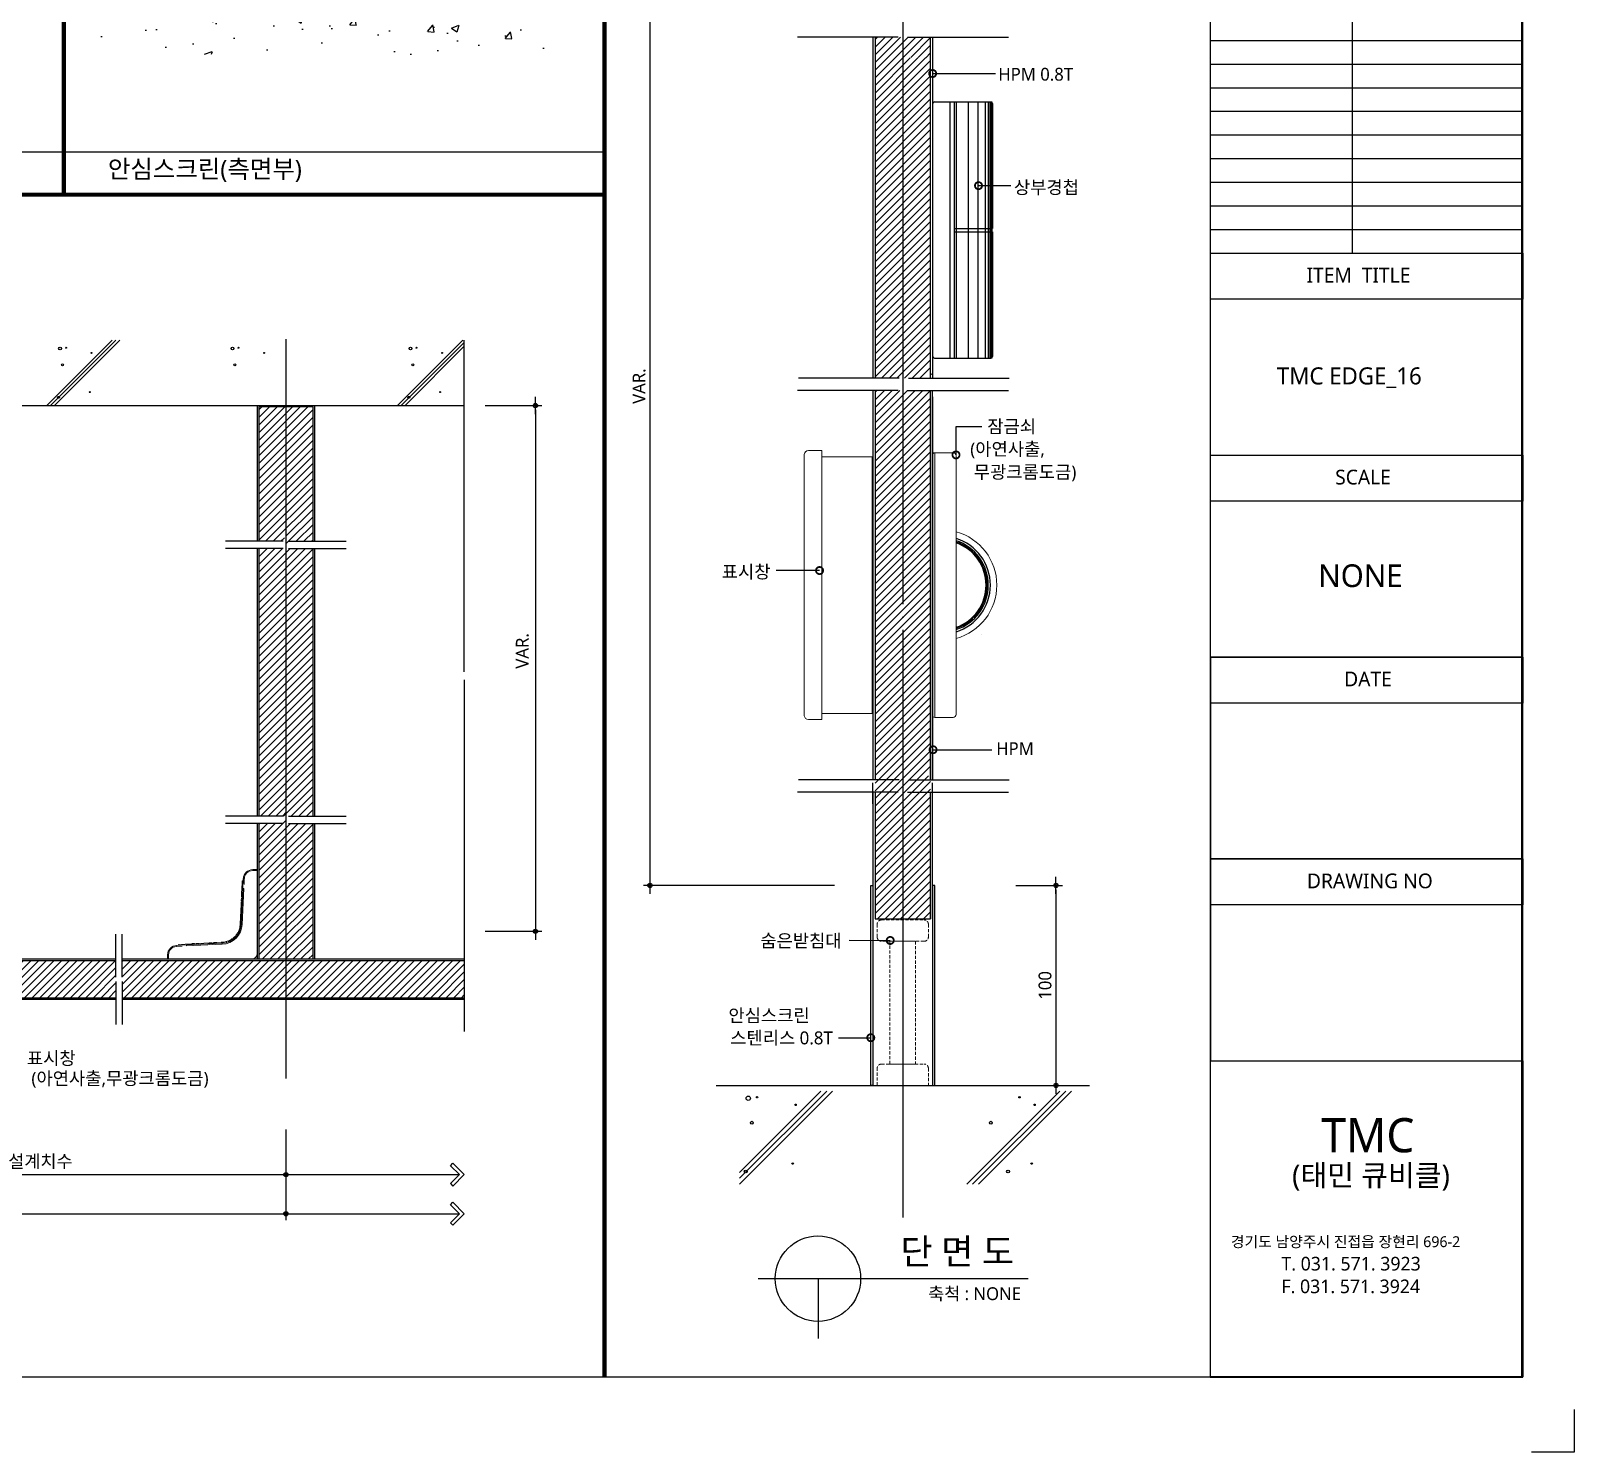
# Model space of a CAD drawing. Extents: x -256 to 8104, y -176 to 5714.
# Drawn here: x 4488 to 8104, y -176 to 3153 of the extents above; entities that cross this region are included whole.
import ezdxf
from ezdxf.enums import TextEntityAlignment as Align

# ---------------------------------------------------------------- set-up
doc = ezdxf.new("R2010")
doc.units = 0
doc.header["$LTSCALE"] = 30
doc.linetypes.add('CEN', pattern=[62, 60, -1, 0, -1])
doc.linetypes.add('HIDDEN', pattern=[0.375, 0.25, -0.125])
doc.layers.get('0').update_dxf_attribs({"linetype": 'CONTINUOUS'})
doc.layers.get('DEFPOINTS').update_dxf_attribs({"linetype": 'CONTINUOUS'})
for name, color, linetype in [('C', 2, 'CONTINUOUS'), ('curior-0Line', 252, 'CONTINUOUS'), ('DIM', 7, 'CONTINUOUS'), ('HAT', 8, 'CONTINUOUS'), ('HID', 9, 'HIDDEN'), ('TIT', 3, 'CONTINUOUS'), ('경첩', 4, 'CONTINUOUS'), ('문자', 3, 'CONTINUOUS'), ('부자재', 4, 'CONTINUOUS'), ('잠금쇠(회전형)', 4, 'CONTINUOUS'), ('중심선', 1, 'CEN'), ('치수', 1, 'CONTINUOUS'), ('판넬', 2, 'CONTINUOUS'), ('해치', 8, 'CONTINUOUS')]:
    doc.layers.add(name, color=color, linetype=linetype)
doc.styles.add('돋움', font='malgun.ttf')
doc.dimstyles.new('10', dxfattribs={"dimscale": 10, "dimtxt": 3, "dimasz": 1, "dimexe": 1.5, "dimexo": 2, "dimgap": 1, "dimtad": 1, "dimdec": 0, "dimlunit": 6, "dimtxsty": '돋움', "dimblk": 'DIMDOT', "dimcen": -1, "dimdle": 1.5, "dimclrt": 3, "dimazin": 3, "dimtfac": 1, "dimtdec": 0, "dimtix": 1, "dimtmove": 2, "dimatfit": 3, "dimldrblk": 'DIMDOT', "dimarcsym": 0})
pattern_1 = [(45, (146404.808, 5260.556), (-8.980256, 8.980256), [])]

# ---------------------------------------------------------------- blocks, each defined once
blk = doc.blocks.new('DIMDOT')
at = {"linetype": 'Continuous'}
blk.add_line((-2, 0), (2, 0), dxfattribs=at)
for radius in [0.5, 0.25]:
    blk.add_circle((0, 0), radius, dxfattribs=at)
blk = doc.blocks.new('*D432')
at = {"layer": 'DEFPOINTS', "color": 0}
for p in [(155058.2, 6036.1), (159812.1, 6036.1), (159812.1, 5818.9)]:
    blk.add_point(p, dxfattribs=at)
at = {"layer": 'DIM', "color": 0, "lineweight": -2, "ltscale": 10}
for p, q in [((155058.2, 6016.1), (155058.2, 5803.9)), ((159812.1, 6016.1), (159812.1, 5803.9)), ((155068.2, 5818.9), (159802.1, 5818.9))]:
    blk.add_line(p, q, dxfattribs=at)
at = {"layer": 'DIM', "color": 0, "lineweight": -2, "xscale": 10, "yscale": 10, "zscale": 10, "rotation": 180}
blk.add_blockref('DIMDOT', (155058.2, 5818.9), dxfattribs=at)
at = {"layer": 'DIM', "color": 0, "lineweight": -2, "xscale": 10, "yscale": 10, "zscale": 10}
blk.add_blockref('DIMDOT', (159812.1, 5818.9), dxfattribs=at)
at = {"layer": 'DIM', "color": 3, "insert": (157435.2, 5848.6), "char_height": 30, "attachment_point": 5, "style": '돋움'}
blk.add_mtext('설계치수', dxfattribs=at)
blk = doc.blocks.new('*D433')
at = {"layer": 'DEFPOINTS', "color": 0}
for p in [(158661.3, 6036.1), (159812.1, 6036.1), (159812.1, 5910.4)]:
    blk.add_point(p, dxfattribs=at)
at = {"layer": 'DIM', "color": 0, "lineweight": -2, "ltscale": 10}
for p, q in [((158661.3, 6016.1), (158661.3, 5895.4)), ((159812.1, 6016.1), (159812.1, 5895.4)), ((158671.3, 5910.4), (159802.1, 5910.4))]:
    blk.add_line(p, q, dxfattribs=at)
at = {"layer": 'DIM', "color": 0, "lineweight": -2, "xscale": 10, "yscale": 10, "zscale": 10, "rotation": 180}
blk.add_blockref('DIMDOT', (158661.3, 5910.4), dxfattribs=at)
at = {"layer": 'DIM', "color": 0, "lineweight": -2, "xscale": 10, "yscale": 10, "zscale": 10}
blk.add_blockref('DIMDOT', (159812.1, 5910.4), dxfattribs=at)
at = {"layer": 'DIM', "color": 3, "insert": (159236.7, 5940), "char_height": 30, "attachment_point": 5, "style": '돋움'}
blk.add_mtext('설계치수', dxfattribs=at)
blk = doc.blocks.new('*D435')
at = {"layer": 'DEFPOINTS', "color": 0}
for p in [(160258.9, 7711.7), (160258.9, 6480.3), (160396.8, 6480.3)]:
    blk.add_point(p, dxfattribs=at)
at = {"layer": 'DIM', "color": 0, "lineweight": -2, "ltscale": 10}
for p, q in [((160278.9, 7711.7), (160411.8, 7711.7)), ((160396.8, 7701.7), (160396.8, 6490.3)), ((160278.9, 6480.3), (160411.8, 6480.3))]:
    blk.add_line(p, q, dxfattribs=at)
at = {"layer": 'DIM', "color": 0, "lineweight": -2, "xscale": 10, "yscale": 10, "zscale": 10}
for p, rotation in [((160396.8, 7711.7), 90), ((160396.8, 6480.3), 270)]:
    blk.add_blockref('DIMDOT', p, dxfattribs=dict(at, rotation=rotation))
at = {"layer": 'DIM', "color": 3, "insert": (160366, 7137), "char_height": 30, "attachment_point": 5, "rotation": 90, "style": '돋움'}
blk.add_mtext('VAR.', dxfattribs=at)
blk = doc.blocks.new('A$C06B31977')
for p, q in [((1.26, 11.06), (1.26, 21.17)), ((1.26, 10.11), (1.26, 0))]:
    blk.add_line(p, q)
blk = doc.blocks.new('A$C13EB2441')
for p, q in [((0.84, 7.37), (0.84, 14.11)), ((0.84, 6.74), (0.84, 0))]:
    blk.add_line(p, q)
blk = doc.blocks.new('*D444')
at = {"layer": 'DEFPOINTS', "color": 0}
for p in [(161117.7, 8926.7), (160664.9, 6587.7), (161117.7, 6587.7)]:
    blk.add_point(p, dxfattribs=at)
at = {"layer": 'DIM', "color": 0, "lineweight": -2, "ltscale": 10}
for p, q in [((161097.7, 8926.7), (160649.9, 8926.7)), ((160664.9, 8916.7), (160664.9, 6597.7)), ((161097.7, 6587.7), (160649.9, 6587.7))]:
    blk.add_line(p, q, dxfattribs=at)
at = {"layer": 'DIM', "color": 0, "lineweight": -2, "xscale": 10, "yscale": 10, "zscale": 10}
for p, rotation in [((160664.9, 8926.7), 90), ((160664.9, 6587.7), 270)]:
    blk.add_blockref('DIMDOT', p, dxfattribs=dict(at, rotation=rotation))
at = {"layer": 'DIM', "color": 3, "insert": (160639.6, 7757.2), "char_height": 30, "attachment_point": 5, "rotation": 90, "style": '돋움'}
blk.add_mtext('VAR.', dxfattribs=at)
blk = doc.blocks.new('_DOTSMALL')
at = {"color": 0, "linetype": 'ByBlock', "const_width": 0.5}
blk.add_lwpolyline([(-0.0625, 0, 1), (0.0625, 0, 1)], format="xyb", close=True, dxfattribs=at)
blk = doc.blocks.new('A$C63EC304E')
at = {"layer": '치수', "color": 1, "xscale": 2.5, "yscale": 2.5, "zscale": 2.5, "rotation": 234.3098741996962}
blk.add_blockref('_DOTSMALL', (0.31, 0.31), dxfattribs=at)
blk = doc.blocks.new('A$C2BC9653E')
at = {"layer": '치수', "xscale": 0.3333333333333333, "yscale": 0.3333333333333333, "zscale": 0.3333333333333333}
blk.add_blockref('A$C63EC304E', (0, 0), dxfattribs=at)
blk = doc.blocks.new('A$C7FC71301')
at = {"layer": '치수', "rotation": 180}
blk.add_blockref('A$C2BC9653E', (0.208, 0.208), dxfattribs=at)
blk = doc.blocks.new('A$C4A20372B')
at = {"layer": '치수'}
blk.add_blockref('A$C7FC71301', (0, 0), dxfattribs=at)
blk = doc.blocks.new('A$C566469F5')
at = {"layer": '치수'}
blk.add_blockref('A$C4A20372B', (0, 0), dxfattribs=at)
blk = doc.blocks.new('A$C7E317CD4')
at = {"layer": '해치', "xscale": 2, "yscale": 2, "zscale": 2}
blk.add_blockref('A$C566469F5', (0, 0), dxfattribs=at)
blk = doc.blocks.new('A$C601D7F27')
at = {"layer": '치수'}
blk.add_blockref('A$C7E317CD4', (0, 0), dxfattribs=at)
blk = doc.blocks.new('A$C38802C08')
at = {"layer": '치수'}
blk.add_blockref('A$C601D7F27', (0, 0), dxfattribs=at)
blk = doc.blocks.new('*D445')
at = {"layer": 'DEFPOINTS', "color": 0}
for p in [(161502.1, 6587.7), (161502.1, 6119.4), (161616.4, 6119.4)]:
    blk.add_point(p, dxfattribs=at)
at = {"layer": 'DIM', "color": 0, "lineweight": -2, "ltscale": 10}
for p, q in [((161522.1, 6587.7), (161631.4, 6587.7)), ((161616.4, 6577.7), (161616.4, 6129.4)), ((161522.1, 6119.4), (161631.4, 6119.4))]:
    blk.add_line(p, q, dxfattribs=at)
at = {"layer": 'DIM', "color": 0, "lineweight": -2, "xscale": 10, "yscale": 10, "zscale": 10}
for p, rotation in [((161616.4, 6587.7), 90), ((161616.4, 6119.4), 270)]:
    blk.add_blockref('DIMDOT', p, dxfattribs=dict(at, rotation=rotation))
at = {"layer": 'DIM', "color": 3, "insert": (161590.8, 6353.6), "char_height": 30, "attachment_point": 5, "rotation": 90, "style": '돋움'}
blk.add_mtext('100', dxfattribs=at)
blk = doc.blocks.new('EDGE_16', base_point=(154726.3, 5436.3))
at = {"layer": 'HAT'}
h = blk.add_hatch(dxfattribs=at)
h.set_pattern_fill('ANSI31', color=256, scale=4, style=0)
h.set_pattern_definition(pattern_1)
edge = h.paths.add_edge_path()
edge.add_line((161322.4, 8525.9), (161263, 8525.9))
edge.add_arc((161260.9, 8525.9), 2.08, -54.3099, 0, ccw=False)
edge.add_arc((161260.9, 8525.9), 2.08, 125.6901, 305.6901, ccw=False)
edge.add_arc((161260.9, 8525.9), 2.08, 0, 125.6901, ccw=False)
edge.add_line((161263, 8525.9), (161322.4, 8525.9))
edge.add_line((161322.4, 8525.9), (161322.4, 8574.7))
edge.add_line((161322.4, 8574.7), (161312.2, 8574.7))
edge.add_spline(control_points=[(161309.3, 8566.9), (161310.3, 8569.5), (161311.2, 8572.1), (161312.2, 8574.7)], knot_values=[0, 0, 0, 0, 0.152076, 0.152076, 0.152076, 0.152076], degree=3, periodic=0)
edge.add_line((161312.2, 8574.7), (161257.4, 8574.7))
edge.add_line((161257.4, 8574.7), (161257.4, 7776.1))
edge.add_line((161257.4, 7776.1), (161314.1, 7776.1))
edge.add_spline(control_points=[(161314.1, 7776.1), (161317.3, 7784.9), (161320.3, 7792.7), (161322.4, 7796.5)], knot_values=[0.152076, 0.152076, 0.152076, 0.152076, 0.673721, 0.673721, 0.673721, 0.673721], degree=3, periodic=0)
edge.add_spline(control_points=[(161324.8, 7776.1), (161325.4, 7786.2), (161326.4, 7801.5), (161323.5, 7798.5), (161322.4, 7796.5)], knot_values=[0.673721, 0.673721, 0.673721, 0.673721, 1.332503, 1.60798, 1.60798, 1.60798, 1.60798], degree=3, periodic=0)
edge.add_line((161322.4, 7796.5), (161322.4, 8525.9))
h.paths.add_polyline_path([(161257.4, 8574.7), (161192.4, 8574.7), (161192.4, 7776.1), (161257.4, 7776.1)])
h = blk.add_hatch(dxfattribs=at)
h.set_pattern_fill('ANSI31', color=256, scale=4, style=0)
h.set_pattern_definition(pattern_1)
h.paths.add_polyline_path([(161257.4, 7290.6), (161192.4, 7290.6), (161192.4, 6835.1), (161257.4, 6835.1), (161257.4, 6944.5, -0.567825), (161257.4, 6948.1)])
h.paths.add_polyline_path([(161322.4, 7290.6), (161257.4, 7290.6), (161257.4, 6948.1, -0.582142), (161260.6, 6946.3), (161322.4, 6946.3)])
edge = h.paths.add_edge_path()
edge.add_line((161322.4, 6946.3), (161260.6, 6946.3))
edge.add_arc((161258.5, 6946.3), 2.08, -54.3099, 0, ccw=False)
edge.add_arc((161258.5, 6946.3), 2.08, 239.178, 305.6901, ccw=False)
edge.add_line((161257.4, 6944.5), (161257.4, 6835.1))
edge.add_line((161257.4, 6835.1), (161314.1, 6835.1))
edge.add_spline(control_points=[(161314.1, 6835.1), (161317.3, 6843.8), (161320.3, 6851.7), (161322.4, 6855.5)], knot_values=[0.152076, 0.152076, 0.152076, 0.152076, 0.673721, 0.673721, 0.673721, 0.673721], degree=3, periodic=0)
edge.add_line((161322.4, 6855.5), (161322.4, 6946.3))
h.paths.add_polyline_path([(161257.4, 7747.1), (161192.4, 7747.1), (161192.4, 7290.6), (161257.4, 7290.6)])
edge = h.paths.add_edge_path()
edge.add_line((161322.4, 7747.1), (161312.2, 7747.1))
edge.add_spline(control_points=[(161309.3, 7739.3), (161310.3, 7741.9), (161311.2, 7744.6), (161312.2, 7747.1)], knot_values=[0, 0, 0, 0, 0.152076, 0.152076, 0.152076, 0.152076], degree=3, periodic=0)
edge.add_line((161312.2, 7747.1), (161257.4, 7747.1))
edge.add_line((161257.4, 7747.1), (161257.4, 7290.6))
edge.add_line((161257.4, 7290.6), (161322.4, 7290.6))
edge.add_line((161322.4, 7290.6), (161322.4, 7747.1))
at = {"layer": 'HAT', "transparency": 33554687}
h = blk.add_hatch(dxfattribs=at)
h.set_pattern_fill('ANSI31', color=256, scale=4, style=0)
h.set_pattern_definition(pattern_1)
h.paths.add_polyline_path([(161192.4, 6835.1), (161192.4, 6806.1), (161246.8, 6806.1), (161257.4, 6806.1), (161257.4, 6835.1), (161248.8, 6835.1)])
h.paths.add_polyline_path([(161322.4, 6806.1), (161322.4, 6835.1), (161271.1, 6835.1), (161257.4, 6835.1), (161257.4, 6806.1), (161269.1, 6806.1)])
h = blk.add_hatch(dxfattribs=at)
h.set_pattern_fill('ANSI31', color=256, scale=4, style=0)
h.set_pattern_definition(pattern_1)
h.paths.add_polyline_path([(161246.8, 6806.1), (161192.4, 6806.1), (161192.4, 6509.3), (161257.4, 6509.3), (161257.4, 6806.1)])
h.paths.add_polyline_path([(161322.4, 6806.1), (161269.1, 6806.1), (161257.4, 6806.1), (161257.4, 6509.3), (161322.4, 6509.3)])
at = {"layer": '해치'}
h = blk.add_hatch(dxfattribs=at)
h.set_pattern_fill('AR-CONC', color=256, style=0)
h.set_pattern_definition([(50, (157942.97, 7100.55), (182.185, -15.939), [19.05, -209.55]), (355, (157942.97, 7100.55), (-35.243, 191.057), [15.24, -167.64]), (100.451, (157958.16, 7099.22), (146.943, 175.117), [16.19, -178.09]), (46.184, (157942.97, 7151.35), (271.079, -42.042), [28.575, -314.325]), (96.636, (157965.56, 7147.84), (237.404, 247.426), [24.285, -267.135]), (351.184, (157942.97, 7151.35), (237.405, 247.425), [22.86, -251.46]), (21, (157968.37, 7138.65), (151.615, -102.2655), [19.05, -209.55]), (326, (157968.37, 7138.65), (61.802, 184.188), [15.24, -167.64]), (71.4514, (157981, 7130.12), (213.416, 81.923), [16.19, -178.09]), (37.5, (157942.974, 7100.545), (3.0886, 84.555), [0, -165.608, 0, -170.18, 0, -168.275]), (7.5, (157942.97, 7100.545), (66.8197, 100.1806), [0, -97.028, 0, -161.798, 0, -64.135]), (327.5, (157886.33, 7100.545), (135.5906, -5.7287), [0, -63.5, 0, -198.12, 0, -262.89]), (317.5, (157860.93, 7100.55), (148.129, 25.4265), [0, -82.55, 0, -131.572, 0, -186.69])])
h.paths.add_polyline_path([(160422.6, 8534.3), (160422.6, 8637.3), (159372.4, 8637.3), (159372.4, 8534.3)])
h = blk.add_hatch(dxfattribs=at)
h.set_pattern_fill('ANSI31', color=256, scale=4, style=0)
h.set_pattern_definition([(45, (-116498.272, -50736.056), (-8.9802561, 8.9802561), [])])
edge = h.paths.add_edge_path()
edge.add_line((159812.1, 7708.4), (159749.7, 7708.4))
edge.add_line((159749.7, 7708.4), (159748.8, 7707.5))
edge.add_line((159748.8, 7707.5), (159748.8, 7607.1))
edge.add_line((159748.8, 7607.1), (159791.7, 7607.1))
edge.add_line((159791.7, 7607.1), (159791.7, 7565.6))
edge.add_line((159791.7, 7565.6), (159748.8, 7565.6))
edge.add_line((159748.8, 7565.6), (159748.8, 7393.9))
edge.add_line((159748.8, 7393.9), (159805.4, 7393.9))
edge.add_spline(control_points=[(159805.4, 7393.9), (159808.1, 7401.5), (159814.2, 7416.8), (159810.3, 7385.9), (159811.8, 7383.5), (159812.1, 7383.4)], knot_values=[0.456227, 0.456227, 0.456227, 0.456227, 2.847595, 6.178025, 6.737145, 6.737145, 6.737145, 6.737145], degree=3, periodic=0)
edge.add_spline(control_points=[(159811.8, 7383.6), (159811.9, 7386.6), (159811.9, 7389.4), (159811.4, 7389.7), (159811.3, 7389.7)], knot_values=[0.891967, 0.891967, 0.891967, 0.891967, 1.280656, 1.337888, 1.337888, 1.337888, 1.337888], degree=3, periodic=0)
edge.add_line((159812.1, 7383.4), (159812.1, 7708.4))
edge = h.paths.add_edge_path()
edge.add_line((159875.5, 7708.4), (159812.1, 7708.4))
edge.add_line((159812.1, 7708.4), (159812.1, 7383.4))
edge.add_spline(control_points=[(159812.1, 7383.4), (159813.3, 7383.2), (159815.5, 7387.5), (159818.2, 7393.9)], knot_values=[6.737145, 6.737145, 6.737145, 6.737145, 8.913909, 8.913909, 8.913909, 8.913909], degree=3, periodic=0)
edge.add_spline(control_points=[(159818.2, 7393.9), (159820.2, 7398.7), (159822.5, 7404.6), (159824.9, 7410.6)], knot_values=[8.913909, 8.913909, 8.913909, 8.913909, 10.573873, 10.573873, 10.573873, 10.573873], degree=3, periodic=0)
edge.add_line((159818.2, 7393.9), (159875.5, 7393.9))
edge.add_line((159875.5, 7393.9), (159875.5, 7565.6))
edge.add_line((159875.5, 7565.6), (159832.6, 7565.6))
edge.add_line((159832.6, 7565.6), (159832.6, 7607.1))
edge.add_line((159832.6, 7607.1), (159875.5, 7607.1))
edge.add_line((159875.5, 7607.1), (159875.5, 7708.4))
h.paths.add_polyline_path([(159875.5, 7607.1), (159832.6, 7607.1), (159832.6, 7565.6), (159875.5, 7565.6)], flags=16)
h.paths.add_polyline_path([(159791.7, 7607.1), (159748.8, 7607.1), (159748.8, 7565.6), (159791.7, 7565.6)], flags=16)
h = blk.add_hatch(dxfattribs=at)
h.set_pattern_fill('ANSI31', color=256, scale=4, style=0)
h.set_pattern_definition([(45, (159812.132, 7063.393), (-8.98026, 8.98026), [])])
h.paths.add_polyline_path([(159875.5, 7376.7), (159748.8, 7376.7), (159748.8, 6750), (159875.5, 6750)])
at = {"layer": '해치', "transparency": 33554687}
h = blk.add_hatch(dxfattribs=at)
h.set_pattern_fill('ANSI31', color=256, scale=4)
h.set_pattern_definition(pattern_1)
edge = h.paths.add_edge_path()
edge.add_spline(control_points=[(159812.1, 6722.5), (159811.8, 6722.5), (159810.8, 6724.3), (159811.6, 6734.2), (159811.8, 6739.8)], knot_values=[1.337888, 1.337888, 1.337888, 1.337888, 1.524261, 2.245715, 2.245715, 2.245715, 2.245715], degree=3, periodic=0)
edge.add_spline(control_points=[(159812.1, 6739.6), (159811.8, 6739.7), (159810.3, 6742.1), (159814.2, 6773), (159808.1, 6757.7), (159805.4, 6750)], knot_values=[0.152076, 0.152076, 0.152076, 0.152076, 0.338449, 1.448592, 2.245715, 2.245715, 2.245715, 2.245715], degree=3, periodic=0)
edge.add_spline(control_points=[(159811.8, 6739.8), (159811.9, 6742.8), (159811.9, 6745.6), (159811.4, 6745.9), (159811.3, 6745.9)], knot_values=[0.891967, 0.891967, 0.891967, 0.891967, 1.280656, 1.337888, 1.337888, 1.337888, 1.337888], degree=3, periodic=0)
edge.add_spline(control_points=[(159811.3, 6745.9), (159810.3, 6746.1), (159807.9, 6740), (159805.4, 6732.9)], knot_values=[0.152076, 0.152076, 0.152076, 0.152076, 0.891967, 0.891967, 0.891967, 0.891967], degree=3, periodic=0)
edge.add_spline(control_points=[(159803.8, 6728.5), (159804.3, 6730), (159804.8, 6731.5), (159805.4, 6732.9)], knot_values=[0, 0, 0, 0, 0.152076, 0.152076, 0.152076, 0.152076], degree=3, periodic=0)
edge.add_line((159805.4, 6732.9), (159748.8, 6732.9))
edge.add_line((159748.8, 6732.9), (159748.8, 6560.5))
edge.add_line((159748.8, 6560.5), (159793.5, 6560.5))
edge.add_line((159793.5, 6560.5), (159793.5, 6519))
edge.add_line((159793.5, 6519), (159748.8, 6519))
edge.add_line((159748.8, 6519), (159748.8, 6414.7))
edge.add_line((159748.8, 6414.7), (159812.1, 6414.7))
edge.add_line((159812.1, 6414.7), (159812.1, 6722.4))
h.paths.add_polyline_path([(159875.5, 6560.5), (159830.7, 6560.5), (159830.7, 6519), (159875.5, 6519)])
h.paths.add_polyline_path([(159793.5, 6560.5), (159748.8, 6560.5), (159748.8, 6519), (159793.5, 6519)], flags=16)
h = blk.add_hatch(dxfattribs=at)
h.set_pattern_fill('ANSI31', color=256, scale=4)
h.set_pattern_definition(pattern_1)
h.paths.add_polyline_path([(159875.5, 6672), (159812.1, 6672), (159812.1, 6414.7), (159875.5, 6414.7), (159875.5, 6519), (159830.7, 6519), (159830.7, 6560.5), (159875.5, 6560.5)])
edge = h.paths.add_edge_path()
edge.add_line((159875.5, 6732.9), (159818.2, 6732.9))
edge.add_spline(control_points=[(159818.2, 6732.9), (159815.5, 6726.6), (159813.3, 6722.3), (159812.1, 6722.5)], knot_values=[2.245715, 2.245715, 2.245715, 2.245715, 2.971303, 2.971303, 2.971303, 2.971303], degree=3, periodic=0)
edge.add_line((159812.1, 6722.5), (159812.1, 6672))
edge.add_line((159812.1, 6672), (159875.5, 6672))
edge.add_line((159875.5, 6672), (159875.5, 6732.9))
h = blk.add_hatch(dxfattribs=at)
h.set_pattern_fill('ANSI31', color=256, scale=4, style=0)
h.set_pattern_definition(pattern_1)
h.paths.add_polyline_path([(159428.2, 6363.1), (159428.2, 6372.6), (159428.2, 6411.4), (159812.1, 6411.4), (159812.1, 6324.7), (159428.2, 6324.7)])
edge = h.paths.add_edge_path()
edge.add_line((159413.6, 6363.1), (159413.6, 6372.6))
edge.add_line((159413.6, 6372.6), (159413.6, 6411.4))
edge.add_line((159413.6, 6411.4), (158781.1, 6411.4))
edge.add_line((158781.1, 6411.4), (158781.1, 6370.1))
edge.add_arc((158781.1, 6368), 2.08, -35.6901, 90, ccw=False)
edge.add_arc((158781.1, 6368), 2.08, 270, 324.3099, ccw=False)
edge.add_line((158781.1, 6366), (158781.1, 6324.7))
edge.add_line((158781.1, 6324.7), (159413.6, 6324.7))
edge.add_line((159413.6, 6324.7), (159413.6, 6363.1))
h.paths.add_polyline_path([(158656.3, 6411.4), (158656.3, 6324.7), (158781.1, 6324.7), (158781.1, 6366, -0.610943), (158779.4, 6369.2, -0.241509), (158781.1, 6370.1), (158781.1, 6411.4)])
h.paths.add_polyline_path([(160229.8, 6411.4), (159812.1, 6411.4), (159812.1, 6324.7), (160229.8, 6324.7)])
at = {"color": 8}
blk.add_line((159173, 8305.6), (160558.3, 8305.6), dxfattribs=at)
for p, q in [((160229.8, 7088.1), (160229.8, 7864.9)), ((155058.2, 7711.7), (160229.8, 7711.7)), ((159805.5, 7393.9), (159670.7, 7393.9)), ((159818.2, 7393.9), (159953, 7393.9)), ((160229.8, 7069), (160229.8, 6245.8)), ((159805.5, 6750), (159670.7, 6750)), ((159818.2, 6750), (159953, 6750)), ((160820.3, 6119.4), (161694.6, 6119.4))]:
    blk.add_line(p, q)
at = {"color": 2}
for p, q in [((162830.4, 5360.6), (162830.4, 5260.6)), ((162830.4, 5360.6), (162830.4, 5260.6)), ((162830.4, 5360.6), (162830.4, 5260.6)), ((162830.4, 5260.6), (162730.4, 5260.6)), ((162830.4, 5260.6), (162730.4, 5260.6)), ((162830.4, 5260.6), (162730.4, 5260.6))]:
    blk.add_line(p, q, dxfattribs=at)
for points in [[(154725.6, 10974.7), (161977.9, 10974.7), (161977.9, 5436.4), (154725.6, 5436.4)], [(154725.6, 10974.7), (161977.9, 10974.7), (161977.9, 5436.4), (154725.6, 5436.4)], [(154725.6, 10974.7), (162707.5, 10974.7), (162707.5, 5436.4), (154725.6, 5436.4)], [(161182.4, 6587.7), (161187.4, 6587.7), (161187.4, 6119.4), (161182.4, 6119.4)], [(161332.4, 6587.7), (161327.4, 6587.7), (161327.4, 6119.4), (161332.4, 6119.4)]]:
    blk.add_lwpolyline(points, close=True, dxfattribs=at)
at = {"color": 8, "const_width": 10}
for points in [[(159291.5, 8205.6), (159291.5, 10974.7)], [(160558.3, 5436.4), (160558.3, 10974.7)], [(154773.7, 8205.6), (160558.3, 8205.6)]]:
    blk.add_lwpolyline(points, dxfattribs=at)
at = {"layer": 'C'}
for p, q in [((161192.4, 8574.7), (161192.4, 7776.1)), ((161322.4, 7776.1), (161322.4, 8574.7)), ((161192.4, 7747.1), (161192.4, 6835.1)), ((161322.4, 6835.1), (161322.4, 7747.1)), ((161192.4, 6806.1), (161192.4, 6509.3)), ((161322.4, 6509.3), (161322.4, 6806.1)), ((161192.4, 6509.3), (161322.4, 6509.3)), ((159413.6, 6411.4), (159023.3, 6411.4)), ((160229.8, 6411.4), (159428.2, 6411.4)), ((159023.3, 6324.7), (159413.6, 6324.7)), ((159428.2, 6324.7), (160229.8, 6324.7))]:
    blk.add_line(p, q, dxfattribs=at)
at = {"layer": 'curior-0Line'}
for p, q in [((161977.9, 10974.7), (161977.9, 5437.2)), ((162310.5, 8622.3), (162310.5, 8068.5)), ((161978.3, 8566.9), (162710.4, 8566.9)), ((161978.3, 8511.5), (162710.4, 8511.5)), ((161978.3, 8456.1), (162710.4, 8456.1)), ((161978.3, 8400.8), (162710.4, 8400.8)), ((161978.3, 8345.4), (162710.4, 8345.4)), ((161978.3, 8290), (162710.4, 8290)), ((161978.3, 8234.6), (162710.4, 8234.6)), ((161978.3, 8179.3), (162710.4, 8179.3)), ((161978.3, 8123.9), (162710.4, 8123.9)), ((161978.3, 8068.5), (162710.4, 8068.5))]:
    blk.add_line(p, q, dxfattribs=at)
for points in [[(162710.4, 10974.7), (161977.9, 10974.7), (161977.9, 5436.4), (162710.4, 5436.4)], [(161978.3, 8068.5), (162710.4, 8068.5), (162710.4, 7960.8), (161978.3, 7960.8)], [(161978.3, 7595.6), (162710.4, 7595.6), (162710.4, 7487.9), (161978.3, 7487.9)], [(161978.3, 6649.8), (162710.4, 6649.8), (162710.4, 7122.7), (161978.3, 7122.7)], [(161978.3, 7122.7), (162710.4, 7122.7), (162710.4, 7015), (161978.3, 7015)], [(161978.3, 6176.9), (162710.4, 6176.9), (162710.4, 6649.8), (161978.3, 6649.8)], [(161978.3, 6649.8), (162710.4, 6649.8), (162710.4, 6542.1), (161978.3, 6542.1)], [(162710.4, 5437.2), (161978.6, 5437.2), (161978.6, 6176.9), (162710.4, 6176.9)]]:
    blk.add_lwpolyline(points, close=True, dxfattribs=at)
at = {"layer": 'DIM', "ltscale": 10}
for p, q in [((160197.3, 5931.4), (160203.1, 5937.1)), ((160218.4, 5910.4), (160197.3, 5931.4)), ((160229.8, 5910.4), (160203.1, 5937.1)), ((159812.1, 5910.4), (160218.4, 5910.4)), ((160218.4, 5910.4), (160197.3, 5889.3)), ((160229.8, 5910.4), (160203.1, 5883.6)), ((160197.3, 5889.3), (160203.1, 5883.6)), ((160197.3, 5840), (160203.1, 5845.7)), ((160218.4, 5818.9), (160197.3, 5840)), ((160229.8, 5818.9), (160203.1, 5845.7)), ((159812.1, 5818.9), (160218.4, 5818.9)), ((160218.4, 5818.9), (160197.3, 5797.8)), ((160197.3, 5797.8), (160203.1, 5792.1)), ((160229.8, 5818.9), (160203.1, 5792.1))]:
    blk.add_line(p, q, dxfattribs=at)
at = {"layer": 'HAT'}
for radius, start, end in [(114.6, 287.404, 72.596), (109.6, 288.2251, 71.7749), (106.6, 288.7568, 71.2432), (104.6, 289.1292, 70.8708)]:
    blk.add_arc((161348.1, 7291.1), radius, start, end, dxfattribs=at)
at = {"layer": 'HID', "lineweight": 15}
for points in [[(161207.4, 6506.9), (161307.4, 6506.9, -0.414214), (161317.4, 6496.9), (161317.4, 6466.9, -0.414214), (161307.4, 6456.9), (161207.4, 6456.9, -0.414214), (161197.4, 6466.9), (161197.4, 6496.9, -0.414214)], [(161207.4, 6169.4), (161307.4, 6169.4, -0.414214), (161317.4, 6159.4), (161317.4, 6119.4), (161197.4, 6119.4), (161197.4, 6159.4, -0.414214)]]:
    blk.add_lwpolyline(points, format="xyb", close=True, dxfattribs=at)
blk.add_lwpolyline([(161227.4, 6456.9), (161287.4, 6456.9), (161287.4, 6169.4), (161227.4, 6169.4)], close=True, dxfattribs=at)
at = {"layer": 'TIT', "color": 7}
for p, q in [((160918.7, 5666.8), (161551.4, 5666.8)), ((161059, 5666.8), (161059, 5526.8))]:
    blk.add_line(p, q, dxfattribs=at)
blk.add_circle((161058.7, 5666.8), 100, dxfattribs=at)
at = {"layer": '경첩', "color": 4, "linetype": 'Continuous', "lineweight": 15}
for p, q in [((159734.2, 6622.4), (159734.2, 6624.7)), ((159744.8, 6624.7), (159734.2, 6624.7)), ((159734.2, 6622.4), (159744.8, 6622.4)), ((159744.8, 6622.4), (159744.8, 6624.7)), ((159744.8, 6602.3), (159744.8, 6622.4)), ((159709.4, 6593.6), (159708.2, 6568.4)), ((159709.4, 6593.6), (159711.7, 6591.4)), ((159710.5, 6599.2), (159712, 6597.7)), ((159712.2, 6603.8), (159711.1, 6580.5)), ((159713.9, 6590.2), (159714.6, 6603.7)), ((159744.8, 6599), (159744.8, 6601.4)), ((159744.8, 6599), (159744.8, 6428.7)), ((159707.4, 6549.5), (159706.1, 6522.7)), ((159711.1, 6580.5), (159707.2, 6496.7)), ((159707.4, 6549.5), (159709.6, 6547.3)), ((159707.8, 6558.9), (159707.5, 6552.6)), ((159707.5, 6552.6), (159709.7, 6550.4)), ((159707.8, 6558.9), (159710, 6556.7)), ((159707.9, 6562.1), (159710.2, 6559.9)), ((159708.2, 6568.4), (159710.5, 6566.2)), ((159709.5, 6496.6), (159713.5, 6580.4)), ((159705.8, 6516.5), (159705.4, 6507.9)), ((159705.8, 6516.5), (159708, 6514.2)), ((159706.1, 6522.6), (159705.9, 6518.7)), ((159705.9, 6518.7), (159708.1, 6516.5)), ((159706.1, 6522.7), (159708.3, 6520.5)), ((159706.1, 6522.6), (159708.3, 6520.4)), ((159697.2, 6473.9), (159698.8, 6472.2)), ((159699.7, 6478), (159701.4, 6476.3)), ((159700.8, 6480.2), (159702.5, 6478.4)), ((159702.3, 6483.9), (159704.1, 6482.1)), ((159705.6, 6486.9), (159703.7, 6488.8)), ((159703.8, 6488.8), (159705.7, 6486.9)), ((159704.4, 6492.3), (159706.4, 6490.3)), ((159704.7, 6494.4), (159706.8, 6492.3)), ((159705.2, 6502.9), (159704.9, 6496.8)), ((159705.3, 6507), (159705.2, 6503.8)), ((159705.2, 6503.8), (159707.4, 6501.6)), ((159705.2, 6503.8), (159705.2, 6502.9)), ((159705.2, 6502.9), (159707.4, 6500.6)), ((159705.4, 6507.9), (159705.3, 6507)), ((159705.3, 6507), (159707.6, 6504.7)), ((159705.4, 6507.9), (159707.6, 6505.7)), ((159579, 6448.4), (159555.7, 6447.3)), ((159555.8, 6444.9), (159569.3, 6445.6)), ((159560.3, 6449), (159561.1, 6449.8)), ((159560.3, 6449), (159561.8, 6447.5)), ((159591.1, 6451.3), (159561.1, 6449.8)), ((159662.8, 6452.3), (159579, 6448.4)), ((159579.1, 6446), (159662.9, 6450)), ((159591.1, 6451.3), (159593.3, 6449)), ((159597.4, 6451.6), (159599.6, 6449.3)), ((159600.6, 6451.7), (159602.8, 6449.5)), ((159632.1, 6453.2), (159606.9, 6452)), ((159606.9, 6452), (159609.1, 6449.8)), ((159632.1, 6453.2), (159634.3, 6451)), ((159638.4, 6453.5), (159640.6, 6451.3)), ((159641.5, 6453.6), (159643.8, 6451.4)), ((159660.4, 6454.5), (159647.8, 6453.9)), ((159647.8, 6453.9), (159650.1, 6451.7)), ((159662.7, 6454.6), (159660.4, 6454.5)), ((159660.4, 6454.5), (159662.7, 6452.3)), ((159672.1, 6456.1), (159673.9, 6454.2)), ((159677, 6457.7), (159678.8, 6456)), ((159679.3, 6458.7), (159681.1, 6457)), ((159683.6, 6461), (159685.3, 6459.3)), ((159685.6, 6462.3), (159687.3, 6460.7)), ((159695.8, 6472), (159697.4, 6470.3)), ((159537.1, 6425.3), (159534.8, 6425.3)), ((159534.8, 6425.3), (159534.8, 6414.7)), ((159534.8, 6414.7), (159537.1, 6414.7)), ((159537.1, 6414.7), (159537.1, 6425.3)), ((159537.1, 6414.7), (159557.2, 6414.7)), ((159558.1, 6414.7), (159560.5, 6414.7)), ((159730.8, 6414.7), (159560.5, 6414.7))]:
    blk.add_line(p, q, dxfattribs=at)
at = {"layer": '경첩', "color": 4, "linetype": 'Continuous', "lineweight": 15, "flags": 128}
for points in [[(159709.7, 6598.4), (159709.6, 6597.4), (159709.6, 6596.2), (159709.5, 6595), (159709.4, 6593.6)], [(159709.7, 6598.4), (159709.8, 6598.6), (159710, 6598.7), (159710.1, 6598.9), (159710.3, 6599), (159710.3, 6599.1), (159710.4, 6599.1), (159710.4, 6599.2), (159710.5, 6599.2)], [(159714.6, 6603.7), (159714.1, 6603.7), (159713.7, 6603.7), (159713.3, 6603.8), (159712.9, 6603.8), (159712.6, 6603.8), (159712.4, 6603.8), (159712.3, 6603.8), (159712.2, 6603.8)], [(159708.2, 6568.4), (159708.2, 6567.2), (159708.1, 6566), (159708.1, 6564.9), (159708, 6563.9), (159708, 6563.2), (159708, 6562.6), (159708, 6562.2), (159707.9, 6562.1)], [(159711.1, 6580.5), (159711.2, 6580.5), (159711.3, 6580.5), (159711.5, 6580.4), (159711.8, 6580.4), (159712.2, 6580.4), (159712.6, 6580.4), (159713, 6580.4), (159713.5, 6580.4)], [(159705.9, 6518.7), (159705.9, 6518), (159705.8, 6517.3), (159705.8, 6516.5)], [(159706.1, 6522.7), (159706.1, 6522.7), (159706.1, 6522.6)], [(159703.8, 6488.8), (159703.8, 6488.8), (159703.8, 6488.8)], [(159704.7, 6494.4), (159704.5, 6492.8), (159704.4, 6492.3)], [(159707.2, 6496.7), (159707.2, 6496.7), (159707.4, 6496.7), (159707.6, 6496.7), (159707.9, 6496.7), (159708.2, 6496.7), (159708.6, 6496.6), (159709.1, 6496.6), (159709.5, 6496.6)], [(159555.8, 6444.9), (159555.8, 6445.4), (159555.8, 6445.8), (159555.7, 6446.2), (159555.7, 6446.6), (159555.7, 6446.9), (159555.7, 6447.1), (159555.7, 6447.2), (159555.7, 6447.3)], [(159579, 6448.4), (159579, 6448.3), (159579, 6448.2), (159579.1, 6448), (159579.1, 6447.7), (159579.1, 6447.3), (159579.1, 6446.9), (159579.1, 6446.5), (159579.1, 6446)], [(159597.4, 6451.6), (159597.3, 6451.5), (159596.9, 6451.5), (159596.3, 6451.5), (159595.6, 6451.5), (159594.6, 6451.4), (159593.5, 6451.4), (159592.3, 6451.3), (159591.1, 6451.3)], [(159606.9, 6452), (159605.8, 6451.9), (159604.7, 6451.9), (159603.7, 6451.9), (159602.8, 6451.8), (159602, 6451.8), (159601.4, 6451.7), (159600.9, 6451.7), (159600.6, 6451.7), (159600.6, 6451.7)], [(159638.4, 6453.5), (159638.2, 6453.5), (159637.9, 6453.5), (159637.3, 6453.4), (159636.5, 6453.4), (159635.6, 6453.4), (159634.5, 6453.3), (159633.3, 6453.2), (159632.1, 6453.2)], [(159647.8, 6453.9), (159646.6, 6453.9), (159645.4, 6453.8), (159644.3, 6453.8), (159643.4, 6453.7), (159642.6, 6453.7), (159642, 6453.7), (159641.6, 6453.6), (159641.5, 6453.6)], [(159662.8, 6452.3), (159662.8, 6452.3), (159662.8, 6452.1), (159662.8, 6451.9), (159662.8, 6451.6), (159662.8, 6451.3), (159662.8, 6450.9), (159662.9, 6450.4), (159662.9, 6450)]]:
    blk.add_lwpolyline(points, dxfattribs=at)
at = {"layer": '경첩', "color": 4, "linetype": 'Continuous', "lineweight": 15}
for centre, radius, start, end in [((159734.2, 6602.8), 21.9, 90, 177.3017), ((159734.2, 6602.8), 19.6, 90, 177.3017), ((159660.6, 6498.9), 46.7, 272.6983, 357.3017), ((159660.6, 6498.9), 49, 272.6983, 357.3017), ((159660.6, 6498.9), 44.3, 322.5612, 325.6145), ((159660.6, 6498.9), 44.3, 325.6151, 331.8264), ((159660.6, 6498.9), 44.3, 335.0052, 340.234), ((159660.6, 6498.9), 44.3, 340.234, 346.7569), ((159660.6, 6498.9), 44.3, 346.8377, 351.3944), ((159660.6, 6498.9), 44.3, 354.0912, 357.3017), ((159556.7, 6425.3), 21.9, 92.6983, 180), ((159556.7, 6425.3), 19.6, 92.6983, 180), ((159660.6, 6498.9), 44.3, 272.6983, 285), ((159660.6, 6498.9), 44.3, 284.9998, 291.7506), ((159660.6, 6498.9), 44.3, 294.9948, 301.2998), ((159660.6, 6498.9), 44.3, 301.2991, 304.3858), ((159660.6, 6498.9), 44.3, 304.3849, 322.5608), ((159730.8, 6428.7), 14, 270, 0)]:
    blk.add_arc(centre, radius, start, end, dxfattribs=at)
at = {"layer": '부자재'}
for p, q in [((161327.4, 8418.7), (161327.4, 7826.7)), ((161331.4, 8422.7), (161463.4, 8422.7)), ((161367.4, 8422.7), (161367.4, 7822.7)), ((161377.5, 8422.7), (161377.5, 7822.7)), ((161467.4, 8418.7), (161467.4, 8126.7)), ((161377.5, 8126.7), (161467.4, 8126.7)), ((161377.5, 8118.7), (161467.4, 8118.7)), ((161466.2, 8126.7), (161466.2, 8118.7)), ((161467.4, 8118.7), (161467.4, 7826.7)), ((161331.4, 7822.7), (161463.4, 7822.7))]:
    blk.add_line(p, q, dxfattribs=at)
for centre, start, end in [((161331.4, 8418.7), 90, 180), ((161463.4, 8418.7), 0, 90), ((161331.4, 7826.7), 180, 270), ((161463.4, 7826.7), 270, 0)]:
    blk.add_arc(centre, 4, start, end, dxfattribs=at)
at = {"layer": '잠금쇠(회전형)', "linetype": 'Continuous', "lineweight": 15}
for p, q in [((161026.5, 7597.1), (161026.5, 6985.2)), ((161036.5, 7606.1), (161067.4, 7606.1)), ((161067.4, 7606.1), (161067.4, 6976.1)), ((161327.4, 7596.1), (161327.4, 6981.1)), ((161332.4, 7601.1), (161375.4, 7601.1)), ((161332.4, 6981.1), (161332.4, 7601.1)), ((161382.4, 7594.1), (161382.4, 6988.1)), ((161185.5, 7591.9), (161067.4, 7591.9)), ((161185.5, 7591.9), (161185.5, 6990.4)), ((161187.4, 6993.2), (161187.4, 7589)), ((161441.2, 7174.7), (161441.2, 7174.6)), ((161185.5, 6990.4), (161067.4, 6990.4)), ((161375.4, 6981.1), (161332.4, 6981.1)), ((161067.4, 6976.1), (161036.5, 6976.1))]:
    blk.add_line(p, q, dxfattribs=at)
for centre, radius, start, end in [((161036.5, 7596.1), 10, 90, 174.5584), ((161332.4, 7596.1), 5, 90, 180), ((161375.4, 7594.1), 7, 0, 90), ((161184.4, 7589), 3, 0, 69.2996), ((161348.1, 7291.1), 129.6, 285.3368, 74.6632), ((161036.5, 6986.1), 10, 185.4416, 270), ((161184.4, 6993.2), 3, 290.7004, 0), ((161332.4, 6986.1), 5, 180, 270), ((161375.4, 6988.1), 7, 270, 0)]:
    blk.add_arc(centre, radius, start, end, dxfattribs=at)
at = {"layer": '중심선'}
for p, q in [((161257.4, 9046.2), (161257.4, 5810.1)), ((159812.1, 7867.2), (159812.1, 6135.3))]:
    blk.add_line(p, q, dxfattribs=at)
at = {"layer": '치수'}
for p, q in [((161326.4, 8489.3), (161474.5, 8489.3)), ((161433.9, 8226.8), (161510.5, 8226.8)), ((161382.2, 7596), (161382.2, 7662.9)), ((161382.2, 7662.9), (161442.4, 7662.9)), ((161062.4, 7325.2), (160961, 7325.2)), ((161327.4, 6905.6), (161465.7, 6905.6)), ((161131.6, 6459.3), (161228, 6458.9)), ((161106.4, 6231.1), (161182.4, 6231.1))]:
    blk.add_line(p, q, dxfattribs=at)
at = {"layer": '판넬', "color": 1}
for p, q in [((161187.4, 8574.7), (161187.4, 7776.1)), ((161327.4, 8574.7), (161327.4, 7776.1)), ((161187.4, 8542.4), (161187.4, 7822.4)), ((161327.4, 8542.4), (161327.4, 7822.4)), ((161187.4, 7747.1), (161187.4, 6835.1)), ((161327.4, 6835.1), (161327.4, 7747.1)), ((159744.8, 7711.7), (159744.8, 7393.9)), ((159879.5, 7393.9), (159879.5, 7711.7)), ((161327.4, 7732.2), (161327.4, 6835.1)), ((159744.8, 7376.7), (159744.8, 7061.1)), ((159879.5, 7061.1), (159879.5, 7376.7)), ((159744.8, 7061.1), (159744.8, 6750)), ((159879.5, 6750), (159879.5, 7061.1)), ((161187.4, 6779), (161187.4, 6828.4)), ((161187.4, 6806.1), (161187.4, 6509.3)), ((161327.4, 6779), (161327.4, 6828.4)), ((161327.4, 6509.3), (161327.4, 6806.1)), ((159744.8, 6732.9), (159744.8, 6414.7)), ((159879.5, 6414.7), (159879.5, 6732.9)), ((159413.6, 6414.7), (159023.3, 6414.7)), ((160229.8, 6414.7), (159428.2, 6414.7)), ((159023.3, 6321.4), (159413.6, 6321.4)), ((159428.2, 6321.4), (160229.8, 6321.4))]:
    blk.add_line(p, q, dxfattribs=at)
at = {"layer": '판넬'}
for p, q in [((159748.8, 7708.4), (159748.8, 7393.9)), ((159875.5, 7708.4), (159748.8, 7708.4)), ((159875.5, 7393.9), (159875.5, 7708.4)), ((159748.8, 7376.7), (159748.8, 7061.1)), ((159875.5, 7061.1), (159875.5, 7376.7)), ((159748.8, 7061.1), (159748.8, 6750)), ((159875.5, 6750), (159875.5, 7061.1)), ((159748.8, 6732.9), (159748.8, 6414.7)), ((159875.5, 6414.7), (159875.5, 6732.9))]:
    blk.add_line(p, q, dxfattribs=at)
at = {"layer": '해치'}
for p, q in [((161383.6, 7822.7), (161383.6, 8422.7)), ((161411.6, 7822.7), (161411.6, 8422.7)), ((161434.3, 7822.7), (161434.3, 8422.7)), ((161451, 7822.7), (161451, 8422.7)), ((161458.5, 7822.7), (161458.5, 8422.7)), ((161462.3, 7822.7), (161462.3, 8422.7)), ((161464.9, 7822.7), (161464.9, 8422.7)), ((161466.4, 7822.7), (161466.4, 8422.7)), ((161466.9, 8126.7), (161466.9, 8422.7)), ((161467.2, 8126.7), (161467.2, 8422.7)), ((161466.9, 7822.7), (161466.9, 8118.7)), ((161467.2, 7822.7), (161467.2, 8118.7)), ((159252, 7711.7), (159405.1, 7864.9)), ((159269.6, 7711.7), (159422.8, 7864.9)), ((160073.6, 7711.7), (160226.7, 7864.9)), ((160091.2, 7711.7), (160229.8, 7850.4)), ((160875, 5915.8), (161065.2, 6106)), ((160875, 5888), (161093.1, 6106)), ((161407.1, 5888), (161625.2, 6106)), ((161434.9, 5888), (161653, 6106))]:
    blk.add_line(p, q, dxfattribs=at)
at = {"layer": '해치', "color": 2}
for p, q in [((159260.8, 7711.7), (159413.9, 7864.9)), ((160082.4, 7711.7), (160229.8, 7859.2)), ((160875, 5901.9), (161079.1, 6106)), ((161421, 5888), (161639.1, 6106))]:
    blk.add_line(p, q, dxfattribs=at)
at = {"layer": '해치'}
for centre, radius in [((159282.9, 7845.3), 3.36), ((159296.8, 7846.9), 1.12), ((159686.9, 7845.3), 3.36), ((159700.8, 7846.9), 1.12), ((160104, 7845.3), 3.36), ((160117.9, 7846.9), 1.12), ((159356.8, 7834.9), 1.12), ((159760.8, 7834.9), 1.12), ((160177.9, 7834.9), 1.12), ((159288.5, 7807), 2.24), ((159692.5, 7807), 2.24), ((160109.6, 7807), 2.24), ((159352.3, 7743.2), 1.12), ((160173.4, 7743.2), 1.12), ((159278.9, 7730.9), 2.24), ((160100, 7730.9), 2.24), ((160895.4, 6089.4), 5.04), ((160916.2, 6091.8), 1.68), ((161006.2, 6073.9), 1.68), ((161530.9, 6091.8), 1.68), ((161566.1, 6073.9), 1.68), ((160903.8, 6031.9), 3.36), ((161463.7, 6031.9), 3.36), ((160999.5, 5936.3), 1.68), ((161559.4, 5936.3), 1.68), ((160889.4, 5917.8), 3.36), ((161504, 5917.8), 3.36)]:
    blk.add_circle(centre, radius, dxfattribs=at)
at = {"rotation": 270}
for p, xscale, yscale, zscale in [((161010.9, 8604), 35, 35, 35), ((161012.9, 7805.4), 35, 35, 35), ((161010.9, 7776.4), 35, 35, 35), ((159670.7, 7393.5), 20, 20, 20), ((161012.9, 6864.4), 35, 35, 35), ((161010.9, 6835.4), 35, 35, 35), ((159670.7, 6749.7), 20, 20, 20)]:
    blk.add_blockref('A$C13EB2441', p, dxfattribs=dict(at, xscale=xscale, yscale=yscale, zscale=zscale))
at = {"xscale": 10, "yscale": 10, "zscale": 10}
for p in [(159401, 6262), (159415.7, 6262)]:
    blk.add_blockref('A$C06B31977', p, dxfattribs=at)
at = {"layer": '해치', "xscale": -20, "yscale": 20, "zscale": 20, "rotation": 180}
for p in [(161323.2, 8493.5), (161430.7, 8230.9), (161324.2, 6909.8)]:
    blk.add_blockref('A$C38802C08', p, dxfattribs=at)
at = {"layer": '해치', "yscale": 20, "zscale": 20}
for p, xscale in [((161386.3, 7591.9), -20), ((161066.6, 7321.1), -20), ((161223.8, 6454.7), 20), ((161178.2, 6226.9), 20)]:
    blk.add_blockref('A$C38802C08', p, dxfattribs=dict(at, xscale=xscale))
at = {"layer": 'curior-0Line', "color": 8, "char_height": 34.554, "attachment_point": 1}
for s, insert, width in [('{\\fMalgun Gothic|b0|i0|c129|p50;\\C0;ITEM  TITLE}', (162203.3, 8034.3), 397.448), ('{\\fMalgun Gothic|b0|i0|c129|p50;\\C0;SCALE}', (162270.6, 7561.4), 191.895), ('{\\fMalgun Gothic|b0|i0|c129|p50;\\C0;DATE}', (162291.6, 7088.5), 397.448), ('{\\fMalgun Gothic|b0|i0|c129|p50;\\C0;DRAWING NO}', (162204.4, 6615.6), 453.028)]:
    blk.add_mtext(s, dxfattribs=dict(at, insert=insert, width=width))
at = {"layer": 'curior-0Line', "color": 3, "width": 510.128, "attachment_point": 1}
for s, insert, char_height in [('{\\f맑은 고딕;TMC EDGE_16}', (162134, 7801.1), 40), ('{\\f맑은 고딕|c129|p50;\\C3;NONE\\C0;}', (162230.9, 7339.7), 53.161)]:
    blk.add_mtext(s, dxfattribs=dict(at, insert=insert, char_height=char_height))
at = {"layer": 'TIT', "style": '돋움'}
for s, height, p in [('안심스크린(측면부)', 42, (159849.3, 8244.7)), ('(태민 큐비클)', 50, (162539.3, 5883.9)), ('단 면 도', 60, (161518.5, 5700.4))]:
    blk.add_text(s, height=height, dxfattribs=at).set_placement(p, align=Align.RIGHT)
blk.add_text('축척 : NONE', height=30, dxfattribs=at).set_placement((161316.8, 5616.6))
at = {"layer": '문자', "style": '돋움'}
for s, p in [('HPM 0.8T', (161481.3, 8472.6)), ('HPM', (161476.4, 6893.2))]:
    blk.add_text(s, height=30, dxfattribs=at).set_placement(p)
for s, height, p in [('상부경첩', 30.34, (161594, 8223.2)), ('잠금쇠', 30.34, (161512.5, 7663.1)), ('무광크롬도금)', 30.34, (161543.9, 7554.6)), ('표시창', 30.34, (160890.3, 7322.8)), ('숨은받침대', 30.34, (161018.9, 6458.7)), ('안심스크린', 30.34, (160944.1, 6283.8)), ('스텐리스 0.8T', 30.34, (160973.3, 6231)), ('표시창', 30.34, (159262.2, 6183.4)), ('(아연사출,무광크롬도금)', 30.337, (159423.3, 6134.6))]:
    blk.add_text(s, height=height, dxfattribs=at).set_placement(p, align=Align.MIDDLE)
at = {"layer": '문자', "color": 3, "style": '돋움'}
blk.add_text('(아연사출,', height=30.34, dxfattribs=at).set_placement((161502.9, 7608.6), align=Align.MIDDLE)
blk.add_text('TMC', height=80, dxfattribs=at).set_placement((162456.3, 5962.8), align=Align.RIGHT)
at = {"layer": '문자', "color": 3, "insert": (162026, 5766.1), "char_height": 25.517, "width": 722.929, "attachment_point": 1}
blk.add_mtext('{\\f맑은 고딕|c129|p50;\\C256;경기도 남양주시 진접읍 장현리 696-2}', dxfattribs=at)
at = {"layer": '문자', "insert": (162133.8, 5717.9), "char_height": 31.896, "width": 581.466, "attachment_point": 1}
blk.add_mtext('{\\f맑은 고딕|c129|p50;\\C0; \\C256;T. 031. 571. 3923\\f굴림|c129|p50;       \\P\\f맑은 고딕|c129|p50; F. 031. 571. 3924\\C0;}', dxfattribs=at)
at = {"layer": 'DIM', "ltscale": 10}
for base, p1, p2, text, picture, middle in [((160664.9, 6587.7), (161117.7, 8926.7), (161117.7, 6587.7), 'VAR.', '*D444', (160639.6, 7757.2)), ((161616.4, 6119.4), (161502.1, 6587.7), (161502.1, 6119.4), '100', '*D445', (161590.8, 6353.6))]:
    dim = blk.add_linear_dim(base=base, p1=p1, p2=p2, angle=90, text=text, dimstyle='10', override={"dimtxsty": '돋움'}, dxfattribs=at)
    dim.commit()
    dim.dimension.update_dxf_attribs({"geometry": picture, "text_midpoint": middle})
dim = blk.add_linear_dim(base=(160396.8, 6480.3), p1=(160258.9, 7711.7), p2=(160258.9, 6480.3), angle=90, text='VAR.', dimstyle='10', override={"dimtxsty": '돋움'}, dxfattribs=at)
dim.commit()
dim.dimension.update_dxf_attribs({"geometry": '*D435', "text_midpoint": (160366, 7137), "dimtype": 160})
for base, p1, picture, middle in [((159812.1, 5818.9), (155058.2, 6036.1), '*D432', (157435.2, 5848.6)), ((159812.1, 5910.4), (158661.3, 6036.1), '*D433', (159236.7, 5940))]:
    dim = blk.add_linear_dim(base=base, p1=p1, p2=(159812.1, 6036.1), text='설계치수', dimstyle='10', override={"dimtxsty": '돋움'}, dxfattribs=at)
    dim.commit()
    dim.dimension.update_dxf_attribs({"geometry": picture, "text_midpoint": middle})

msp = doc.modelspace()

# ---------------------------------------------------------------- block references
msp.add_blockref('EDGE_16', (0, 0))

doc.saveas('drawing.dxf')
